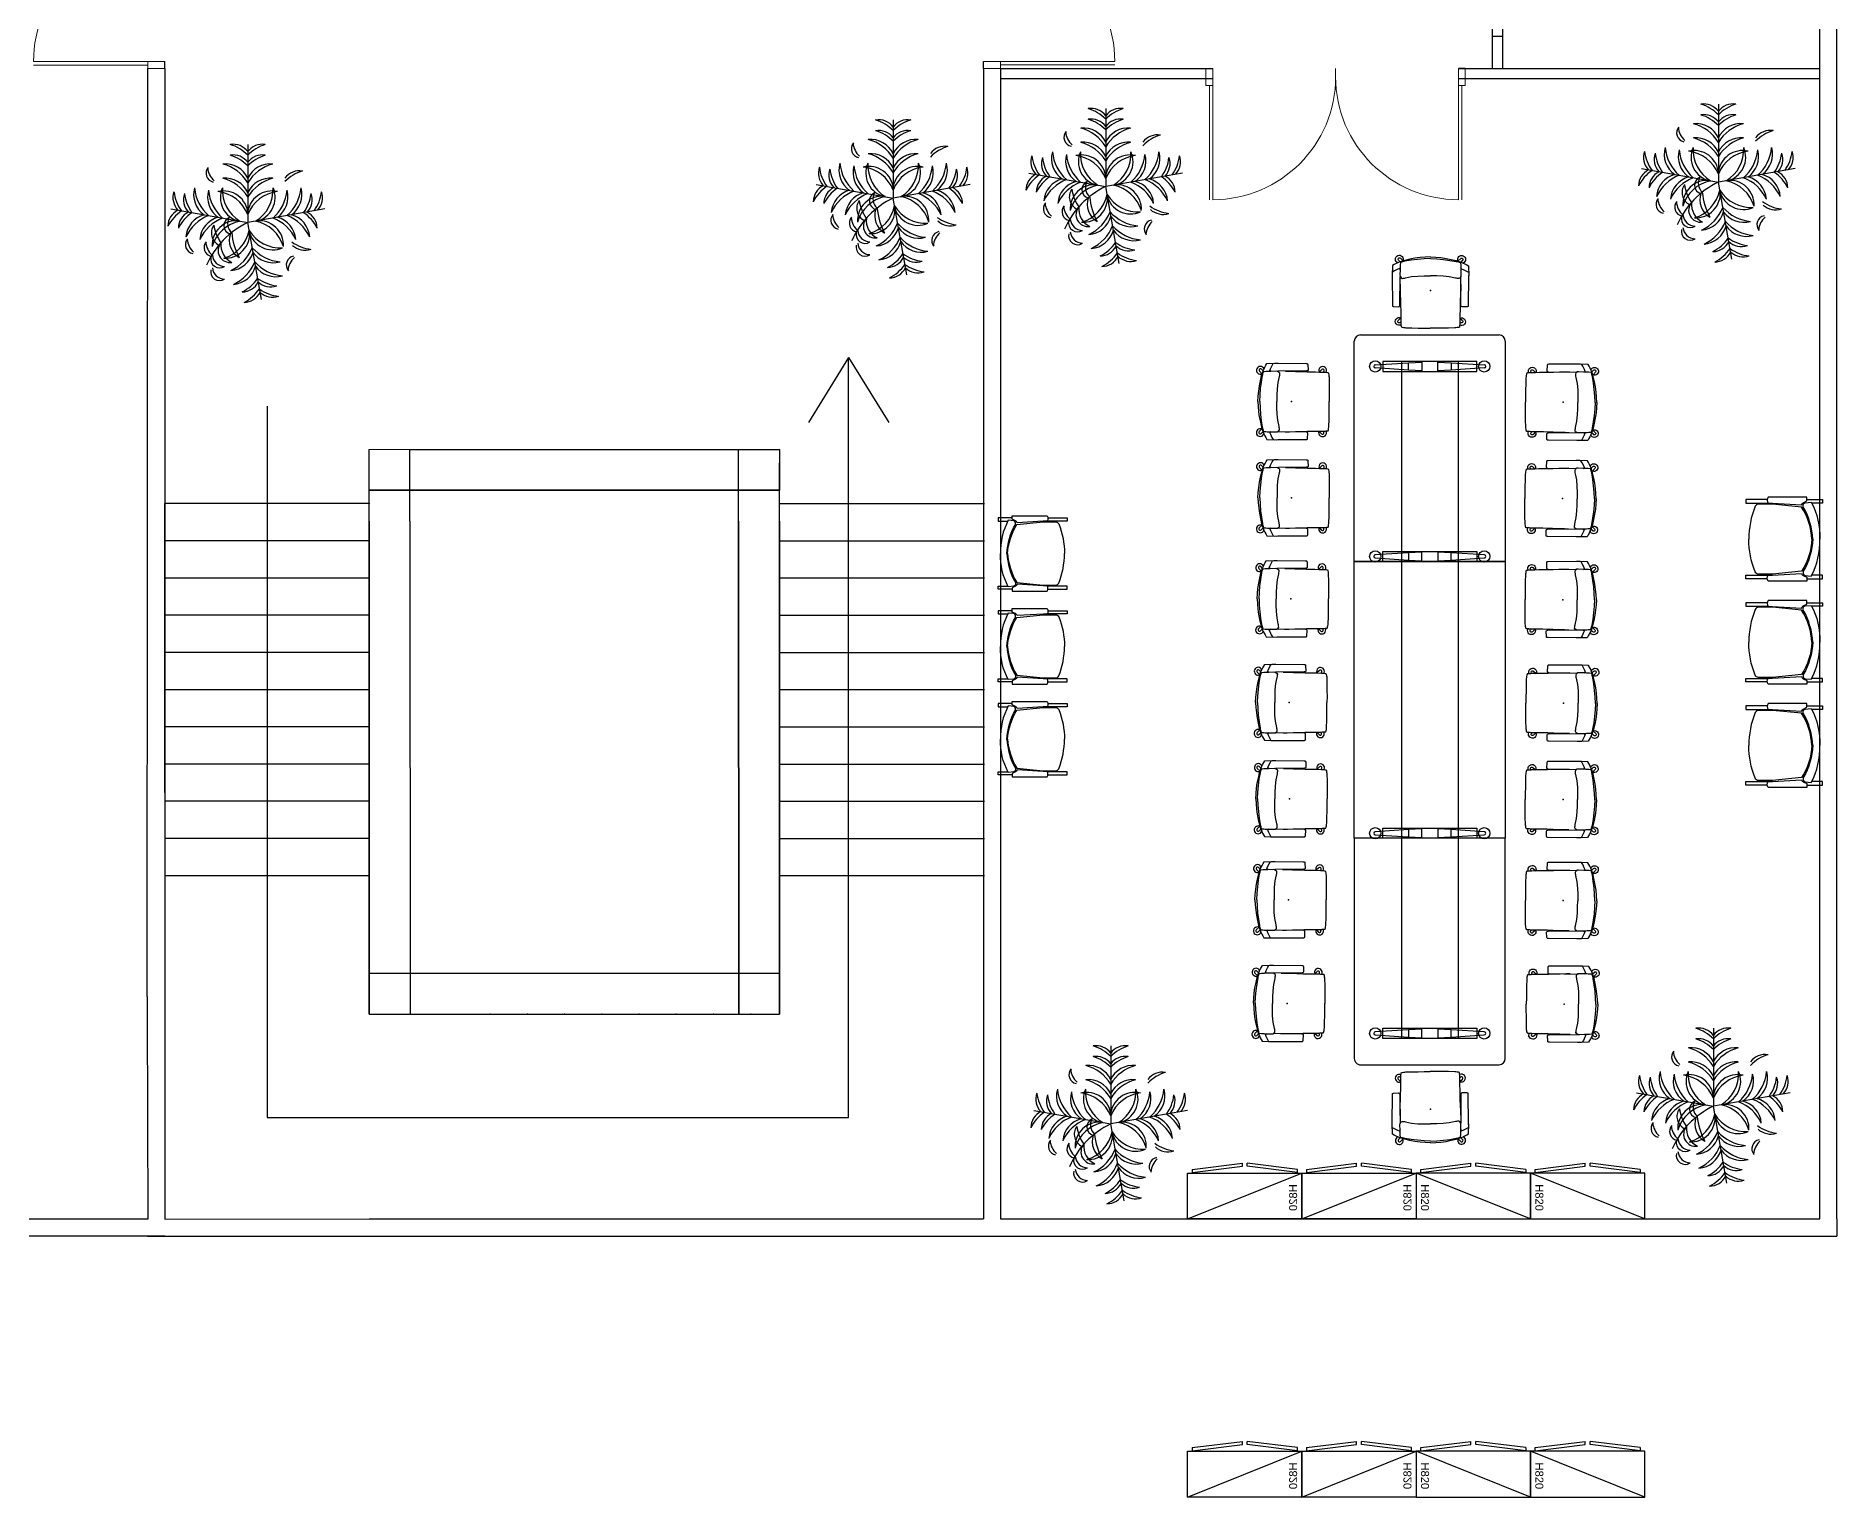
# Model space of a CAD drawing. Header units: inches. Extents: x 35258 to 134537, y 25067 to 83300.
# Drawn here: x 67761 to 68289, y 38541 to 38969 of the extents above; entities that cross this region are included whole.
import ezdxf

# ---------------------------------------------------------------- set-up
doc = ezdxf.new("R2010")
doc.units = ezdxf.units.IN
doc.header["$LTSCALE"] = 5
doc.header["$MEASUREMENT"] = 0
doc.layers.add('A-FURN-P-STOR-TA', color=34, linetype='Continuous')
doc.layers.add('Furniture_1', color=34, linetype='Continuous')
doc.layers.add('G-FIX', color=4, linetype='Continuous', lineweight=9)
doc.styles.get("Standard").update_dxf_attribs({"font": 'arial.ttf'})

# ---------------------------------------------------------------- blocks, each defined once
blk = doc.blocks.new('mw_conf_castors_2D')
for points in [[(-267.156, 0), (-264.557, 41.35), (-260.764, 82.61), (-254.975, 123.65), (-246.849, 164.25), (-237.688, 204.67), (-225.321, 244.21), (-218.451, 258.75), (-211.582, 273.28), (-203.602, 287.39), (-195.621, 301.49), (-115.408, 303.83)], [(-162.745, 241.22), (-172.546, 245.47), (-166.718, 260.45), (-154.248, 286.51), (-145.142, 302.12), (-136.444, 303.83), (-107.813, 303.43), (115.93, 301.55), (123.144, 301.32), (127.302, 300), (129.009, 292.49), (130.753, 252.15), (127.634, 244.81), (118.602, 243.15), (-110.118, 240.47)], [(-226.074, 241.8), (-239.709, 255.27), (-244.61, 258.08), (-250.328, 258.11), (-255.258, 255.26), (-258.06, 250.28), (-258.109, 244.64), (-255.266, 239.71), (-233.592, 217.76)], [(-252.17, 0), (-249.749, 51.52), (-245.449, 102.97), (-239.011, 154.19), (-231.055, 205.12), (-229.279, 213.03), (-227.023, 221.29), (-224.853, 228.1), (-222.936, 235.11), (-221.252, 236.7), (-219.406, 237.56), (-217.586, 238.29), (-203.295, 240.22), (-191.15, 240.71), (-180.913, 240.89), (-163.875, 241.19), (-122.169, 242.48), (-111.993, 241.62), (-98.794, 233.54), (-95.142, 224.99), (-95.755, 215.82), (-96.899, 207.41), (-98.434, 198.71), (-108.82, 149.89), (-114.035, 100.18), (-115.199, 50.14), (-115.062, 0)], [(-48.241, 241.19), (-15.108, 240.38), (31.803, 239.19), (78.389, 237.8), (125.064, 236.32), (157.438, 235.71), (189.763, 235.24), (222.025, 234.92), (254.239, 234.53), (256.115, 234.49), (265.061, 233.92), (268.737, 233.75), (277.557, 232.97), (284.867, 232.24), (289.968, 231.98), (290.539, 231.93), (290.79, 231.53), (290.966, 231.17), (293.763, 223.48), (293.877, 222.82), (295.389, 213.13), (296.749, 203.38), (297.679, 193.89), (299.189, 145.4), (299.409, 96.97), (299.819, 48.54), (299.879, 0)], [(250.2, 234.58), (255.266, 239.71), (258.082, 244.61), (258.106, 250.33), (255.258, 255.26), (250.281, 258.06), (244.637, 258.11), (239.709, 255.27), (219.136, 234.95)], [(-267.156, 0), (-264.557, -41.35), (-260.764, -82.61), (-254.975, -123.65), (-246.849, -164.25), (-237.688, -204.67), (-225.321, -244.21), (-218.451, -258.74), (-211.582, -273.28), (-203.602, -287.38), (-195.621, -301.49), (-115.408, -303.82)], [(-252.17, 0), (-249.749, -51.52), (-245.449, -102.97), (-239.011, -154.19), (-231.055, -205.12), (-229.279, -213.03), (-227.023, -221.28), (-224.853, -228.1), (-222.936, -235.11), (-221.252, -236.7), (-219.406, -237.56), (-217.586, -238.29), (-203.295, -240.22), (-191.15, -240.71), (-180.913, -240.89), (-163.875, -241.19), (-122.169, -242.48), (-111.993, -241.62), (-98.794, -233.54), (-95.142, -224.99), (-95.755, -215.82), (-96.899, -207.41), (-98.434, -198.71), (-108.82, -149.89), (-114.035, -100.18), (-115.199, -50.13), (-115.062, 0)], [(-48.241, -241.19), (-15.108, -240.38), (31.803, -239.19), (78.389, -237.79), (125.064, -236.32), (157.438, -235.71), (189.763, -235.24), (222.025, -234.92), (254.239, -234.53), (256.115, -234.49), (265.061, -233.92), (268.737, -233.75), (277.557, -232.97), (284.867, -232.24), (289.968, -231.98), (290.539, -231.93), (290.79, -231.53), (290.966, -231.17), (293.763, -223.48), (293.877, -222.82), (295.389, -213.13), (296.749, -203.38), (297.679, -193.89), (299.189, -145.39), (299.409, -96.97), (299.819, -48.54), (299.879, 0)], [(-233.592, -217.76), (-255.266, -239.71), (-258.082, -244.61), (-258.106, -250.33), (-255.258, -255.26), (-250.281, -258.06), (-244.637, -258.11), (-239.709, -255.27), (-226.074, -241.8)], [(-162.745, -241.22), (-172.546, -245.47), (-166.718, -260.45), (-154.248, -286.51), (-145.142, -302.12), (-136.444, -303.83), (-107.813, -303.43), (115.93, -301.55), (123.144, -301.32), (127.302, -300), (129.009, -292.49), (130.753, -252.15), (127.634, -244.81), (118.602, -243.15), (-110.118, -240.47)], [(219.136, -234.95), (239.709, -255.27), (244.61, -258.08), (250.328, -258.11), (255.258, -255.26), (258.06, -250.28), (258.109, -244.64), (255.266, -239.71), (250.2, -234.58)]]:
    blk.add_lwpolyline(points)
at = {"linetype": 'Continuous'}
for centre, start, end in [((-247.487, 247.49), 21.0281, 293.8892), ((247.487, 247.49), 332.5823, 203.889), ((-247.487, -247.49), 66.1108, 338.9719), ((247.487, -247.49), 156.111, 27.4177)]:
    blk.add_arc(centre, 31.048, start, end, dxfattribs=at)
blk.add_point((0, 0))
blk = doc.blocks.new('conf_1800x1200---2D')
at = {"linetype": 'Continuous'}
for p, q in [((-1799.999, 50), (-1799.999, 1150)), ((-1749.999, 1200), (0, 1200)), ((0, 1200), (0, 0)), ((-1579.049, 770.2), (-1561.999, 1033.1)), ((-1537.999, 1033.1), (-1520.949, 770.2)), ((-52, 1033.1), (-69.05, 770.2)), ((-10.95, 770.2), (-28, 1033.1)), ((-1509.999, 972.5), (-1589.999, 972.5)), ((-1589.999, 972.5), (-1589.999, 227.5)), ((-1509.999, 227.5), (-1509.999, 972.5)), ((-80, 227.5), (-80, 972.5)), ((-80, 972.5), (0, 972.5)), ((0, 972.5), (0, 227.5)), ((-1589.999, 825), (0, 825)), ((-1584.449, 663.1), (-1579.049, 770.2)), ((-1579.049, 770.2), (-1520.949, 770.2)), ((-1520.949, 770.2), (-1515.549, 663.1)), ((-69.05, 770.2), (-74.45, 663.1)), ((-10.95, 770.2), (-69.05, 770.2)), ((-5.55, 663.1), (-10.95, 770.2)), ((-1515.549, 663.1), (-1584.449, 663.1)), ((-74.45, 663.1), (-5.55, 663.1)), ((-1579.049, 429.8), (-1584.449, 536.9)), ((-1584.449, 536.9), (-1515.549, 536.9)), ((-1561.999, 166.9), (-1579.049, 429.8)), ((-1520.949, 429.8), (-1579.049, 429.8)), ((-1520.949, 429.8), (-1537.999, 166.9)), ((-1515.549, 536.9), (-1520.949, 429.8)), ((-74.45, 536.9), (-69.05, 429.8)), ((-5.55, 536.9), (-74.45, 536.9)), ((-69.05, 429.8), (-52, 166.9)), ((-69.05, 429.8), (-10.95, 429.8)), ((-28, 166.9), (-10.95, 429.8)), ((-10.95, 429.8), (-5.55, 536.9)), ((-1589.999, 375), (0, 375)), ((-1589.999, 227.5), (-1509.999, 227.5)), ((0, 227.5), (-80, 227.5)), ((0, 0), (-1749.999, 0))]:
    blk.add_line(p, q, dxfattribs=at)
for centre in [(-1549.999, 1033.1), (-40, 1033.1), (-1549.999, 166.9), (-40, 166.9)]:
    blk.add_circle(centre, 45, dxfattribs=at)
for centre, radius, start, end in [((-1749.999, 1150), 50, 90, 180), ((-1549.999, 1033.1), 12, 0, 180), ((-40, 1033.1), 12, 359.9999802, 180), ((-1549.999, 166.9), 12, 180, 0), ((-40, 166.9), 12, 180, 359.9999802), ((-1749.999, 50), 50, 180, 270)]:
    blk.add_arc(centre, radius, start, end, dxfattribs=at)
blk = doc.blocks.new('conf_---1800x1200_2D')
at = {"linetype": 'Continuous'}
for p, q in [((0, 1200), (0, 0)), ((1750, 1200), (0, 1200)), ((1800, 50), (1800, 1150)), ((1538, 1033.1), (1520.95, 770.2)), ((1579.05, 770.2), (1562, 1033.1)), ((1510, 227.5), (1510, 972.5)), ((1510, 972.5), (1590, 972.5)), ((1590, 972.5), (1590, 227.5)), ((0, 825), (1590, 825)), ((1520.95, 770.2), (1515.55, 663.1)), ((1579.05, 770.2), (1520.95, 770.2)), ((1584.45, 663.1), (1579.05, 770.2)), ((1515.55, 663.1), (1584.45, 663.1)), ((1515.55, 536.9), (1520.95, 429.8)), ((1584.45, 536.9), (1515.55, 536.9)), ((1520.95, 429.8), (1538, 166.9)), ((1520.95, 429.8), (1579.05, 429.8)), ((1562, 166.9), (1579.05, 429.8)), ((1579.05, 429.8), (1584.45, 536.9)), ((0, 375), (1590, 375)), ((1590, 227.5), (1510, 227.5)), ((0, 0), (1750, 0))]:
    blk.add_line(p, q, dxfattribs=at)
for centre in [(1550, 1033.1), (1550, 166.9)]:
    blk.add_circle(centre, 45, dxfattribs=at)
for centre, radius, start, end in [((1750, 1150), 50, 0, 90), ((1550, 1033.1), 12, 359.99998, 180), ((1550, 166.9), 12, 180, 359.99998), ((1750, 50), 50, 270, 0)]:
    blk.add_arc(centre, radius, start, end, dxfattribs=at)
blk = doc.blocks.new('conf_2200x1200_mid_2D')
at = {"linetype": 'Continuous'}
for p, q in [((0, -1200), (0, 0)), ((0, 0), (2199.996, 0)), ((2199.996, 0), (2199.996, -1200)), ((2119.996, -972.5), (2119.996, -227.5)), ((2119.996, -227.5), (2199.996, -227.5)), ((2147.996, -166.9), (2130.946, -429.8)), ((2189.046, -429.8), (2171.996, -166.9)), ((2199.996, -227.5), (2199.996, -972.5)), ((0, -375), (2199.996, -375)), ((2130.946, -429.8), (2125.546, -536.9)), ((2125.546, -536.9), (2194.446, -536.9)), ((2189.046, -429.8), (2130.946, -429.8)), ((2194.446, -536.9), (2189.046, -429.8)), ((2125.546, -663.1), (2130.946, -770.2)), ((2194.446, -663.1), (2125.546, -663.1)), ((2189.046, -770.2), (2194.446, -663.1)), ((0, -825), (2199.996, -825)), ((2130.946, -770.2), (2147.996, -1033.1)), ((2130.946, -770.2), (2189.046, -770.2)), ((2171.996, -1033.1), (2189.046, -770.2)), ((2199.996, -972.5), (2119.996, -972.5)), ((2199.996, -1200), (0, -1200))]:
    blk.add_line(p, q, dxfattribs=at)
for centre in [(2159.996, -166.9), (2159.996, -1033.1)]:
    blk.add_circle(centre, 45, dxfattribs=at)
for centre, start, end in [((2159.996, -166.9), 359.9999802, 180), ((2159.996, -1033.1), 180, 359.9999802)]:
    blk.add_arc(centre, 12, start, end, dxfattribs=at)
blk = doc.blocks.new('F2')
at = {"color": 0}
for p in [(0, 1.163), (-1.145, 0.202), (1.145, 0.202), (0.202, -1.145)]:
    blk.add_line(p, (0, 0), dxfattribs=at)
for centre, radius, start, end in [((-0.216, 0.897), 0.268, 36.29, 99.6243), ((-0.434, 0.583), 0.604, 44.0763, 73.3794), ((0.216, 0.897), 0.268, 80.3757, 143.71), ((0.434, 0.583), 0.604, 106.6206, 135.9237), ((-0.488, 0.734), 0.134, 139.742, 258.7475), ((-0.307, 0.84), 0.291, 184.618, 228.2106), ((-0.336, 0.501), 0.372, 25.2489, 95.3937), ((-0.532, 0.269), 0.623, 31.3712, 75.0366), ((-0.216, 0.738), 0.268, 36.29, 99.6243), ((-0.434, 0.424), 0.604, 44.0763, 73.3794), ((0.216, 0.738), 0.268, 80.3757, 143.71), ((0.434, 0.424), 0.604, 106.6206, 135.9237), ((0.336, 0.501), 0.372, 84.6063, 154.7511), ((0.532, 0.269), 0.623, 104.9634, 148.6288), ((-0.336, 0.289), 0.372, 25.2489, 95.3937), ((-0.532, 0.057), 0.623, 31.3712, 75.0366), ((0.336, 0.289), 0.372, 84.6063, 154.7511), ((0.532, 0.057), 0.623, 104.9634, 148.6288), ((0.77, 0.503), 0.268, 80.3757, 143.71), ((0.988, 0.189), 0.604, 106.6206, 135.9237), ((-0.846, 0.369), 0.268, 160.3757, 223.71), ((-0.499, 0.529), 0.604, 186.6206, 215.9237), ((-0.69, 0.341), 0.268, 160.3757, 223.71), ((-0.342, 0.501), 0.604, 186.6206, 215.9237), ((-0.435, 0.418), 0.372, 164.6063, 234.7511), ((-0.172, 0.571), 0.623, 184.9634, 228.6288), ((-0.226, 0.381), 0.372, 164.6063, 234.7511), ((0.036, 0.534), 0.623, 184.9634, 228.6288), ((-0.359, 0.109), 0.362, 3.4259, 103.6346), ((-0.509, -0.083), 0.548, 21.6665, 83.1878), ((-0.045, 0.372), 0.362, 156.3654, 256.5741), ((0.171, 0.487), 0.548, 176.8122, 238.3335), ((0.359, 0.109), 0.362, 76.3654, 176.5741), ((0.509, -0.083), 0.548, 96.8122, 158.3335), ((-0.171, 0.487), 0.548, 301.6665, 3.1878), ((0.045, 0.372), 0.362, 283.4259, 23.6346), ((-0.036, 0.534), 0.623, 311.3712, 355.0366), ((0.226, 0.381), 0.372, 305.2489, 15.3937), ((0.172, 0.571), 0.623, 311.3712, 355.0366), ((0.435, 0.418), 0.372, 305.2489, 15.3937), ((0.342, 0.501), 0.604, 324.0763, 353.3794), ((0.69, 0.341), 0.268, 316.29, 19.6243), ((0.499, 0.529), 0.604, 324.0763, 353.3794), ((0.846, 0.369), 0.268, 316.29, 19.6243), ((-0.921, -0.057), 0.268, 116.29, 179.6243), ((-0.649, -0.326), 0.604, 124.0763, 153.3794), ((-0.765, -0.085), 0.268, 116.29, 179.6243), ((-0.493, -0.354), 0.604, 124.0763, 153.3794), ((-0.551, -0.244), 0.372, 105.2489, 175.3937), ((-0.357, -0.477), 0.623, 111.3712, 155.0366), ((-0.343, -0.281), 0.372, 105.2489, 175.3937), ((-0.149, -0.514), 0.623, 111.3712, 155.0366), ((0.54, -1.134), 1.256, 115.4772, 156.6585), ((-0.169, -0.335), 0.362, 83.4259, 183.6346), ((-0.006, -0.516), 0.548, 101.6665, 163.1878), ((-0.224, -0.044), 0.131, 114.2258, 255.1279), ((-0.12, -0.014), 0.181, 150.4398, 228.6694), ((0.006, -0.516), 0.548, 16.8122, 78.3335), ((0.169, -0.335), 0.362, 356.3654, 96.5741), ((0.149, -0.514), 0.623, 24.9634, 68.6288), ((0.343, -0.281), 0.372, 4.6063, 74.7511), ((0.357, -0.477), 0.623, 24.9634, 68.6288), ((0.551, -0.244), 0.372, 4.6063, 74.7511), ((0.493, -0.354), 0.604, 26.6206, 55.9237), ((0.765, -0.085), 0.268, 0.3757, 63.71), ((-0.794, -0.33), 0.134, 139.742, 258.7475), ((-0.613, -0.224), 0.291, 184.618, 228.2106), ((-0.34, -0.153), 0.202, 144.9865, 244.4034), ((0.071, 0.04), 0.581, 187.5759, 215.8942), ((-0.516, -0.006), 0.548, 286.8122, 348.3335), ((-0.335, -0.169), 0.362, 266.3654, 6.5741), ((0.026, -0.262), 0.301, 161.4477, 239.3672), ((0.738, -0.057), 0.982, 185.4007, 208.139), ((0.372, -0.045), 0.362, 193.4259, 293.6346), ((0.487, 0.171), 0.548, 211.6665, 273.1878), ((-0.517, -0.373), 0.134, 139.742, 258.7475), ((-0.336, -0.268), 0.291, 184.618, 228.2106), ((-0.419, -0.542), 0.133, 167.0577, 302.8533), ((-0.342, -0.468), 0.186, 185.1845, 268.654), ((-0.265, -0.417), 0.178, 138.8744, 278.9763), ((-0.11, -0.332), 0.291, 173.7536, 244.097), ((-0.514, -0.149), 0.623, 294.9634, 338.6288), ((-0.281, -0.343), 0.372, 274.6063, 344.7511), ((0.534, 0.036), 0.623, 221.3712, 265.0366), ((0.381, -0.226), 0.372, 215.2489, 285.3937), ((0.707, -0.632), 0.134, 101.2525, 220.258), ((0.888, -0.737), 0.291, 131.7894, 175.382), ((1.01, 0.201), 0.604, 234.0763, 263.3794), ((0.85, -0.146), 0.268, 226.29, 289.6243), ((-0.419, -0.732), 0.133, 167.0577, 302.8533), ((-0.342, -0.657), 0.186, 185.1845, 268.654), ((-0.477, -0.357), 0.623, 294.9634, 338.6288), ((-0.244, -0.551), 0.372, 274.6063, 344.7511), ((0.571, -0.172), 0.623, 221.3712, 265.0366), ((0.418, -0.435), 0.372, 215.2489, 285.3937), ((-0.354, -0.493), 0.604, 296.6206, 325.9237), ((-0.085, -0.765), 0.268, 270.3757, 333.71), ((-0.326, -0.649), 0.604, 296.6206, 325.9237), ((-0.057, -0.921), 0.268, 270.3757, 333.71), ((0.501, -0.342), 0.604, 234.0763, 263.3794), ((0.341, -0.69), 0.268, 226.29, 289.6243), ((0.529, -0.499), 0.604, 234.0763, 263.3794), ((0.369, -0.846), 0.268, 226.29, 289.6243)]:
    blk.add_arc(centre, radius, start, end, dxfattribs=at)
blk = doc.blocks.new('chair033')
at = {"color": 0, "lineweight": -2}
for points in [[(-230, -108), (-230, 17), (-210, 17), (-210, -113)], [(230, -108), (230, 17), (210, 17), (210, -113)], [(-230, -338), (-230, -428), (-210, -428), (-210, -366)], [(230, -338), (230, -428), (210, -428), (210, -366)]]:
    blk.add_lwpolyline(points, dxfattribs=at)
for points in [[(1, -367, -0.129806), (-187, -307), (-204, -137), (-204, -56, -0.30894), (-191, -37, -0.09648), (0, 0, -0.09648)], [(-1, -367, 0.129806), (187, -307), (204, -137), (204, -56, 0.30894), (191, -37, 0.09648), (0, 0, 0.09648)], [(1, -372, -0.119401), (-187, -317, 0.398658), (-212, -327), (-215, -363, 0.13244), (0, -413)], [(-1, -372, 0.119401), (187, -317, -0.398658), (212, -327), (215, -363, -0.13244), (0, -413)]]:
    blk.add_lwpolyline(points, format="xyb", dxfattribs=at)
for points in [[(-244, -337), (-244, -157), (-244, -112, -0.285714), (-209, -112), (-209, -137), (-199, -306, 0.220172), (-212, -317), (-222, -337)], [(244, -337), (244, -157), (244, -112, 0.285714), (209, -112), (209, -137), (199, -306, -0.220172), (212, -317), (222, -337)]]:
    blk.add_lwpolyline(points, format="xyb", close=True, dxfattribs=at)
blk = doc.blocks.new('H820_1000_w')
at = {"linetype": 'Continuous'}
for p, q in [((0, 0), (0, -0.4)), ((1, 0), (0, 0)), ((1, -0.4), (1, 0)), ((0, -0.4), (1, -0.4)), ((0.04, -0.432), (0.04, -0.405)), ((0.04, -0.405), (0.479, -0.459)), ((0.04, -0.432), (0.479, -0.487)), ((0.479, -0.459), (0.479, -0.487)), ((0.96, -0.405), (0.521, -0.459)), ((0.96, -0.432), (0.521, -0.487)), ((0.521, -0.459), (0.521, -0.487)), ((0.96, -0.405), (0.96, -0.432))]:
    blk.add_line(p, q, dxfattribs=at)
blk.add_lwpolyline([(0, 0), (1, -0.4)], dxfattribs=at)
at = {"linetype": 'Continuous', "insert": (0.888, -0.302), "char_height": 0.07, "width": 0.23688, "attachment_point": 1, "rotation": 90}
blk.add_mtext('{\\fArial|b0|i0|c0|p34;H820}', dxfattribs=at)

msp = doc.modelspace()

# ---------------------------------------------------------------- linework, layer by layer
for p, q in [((68289.27, 38622.62), (68289.27, 39222.62)), ((68284.27, 38622.62), (68284.27, 39062.93)), ((68188.2, 38972.32), (68188.2, 38959.84)), ((68188.2, 38969.32), (68191.2, 38969.32)), ((68191.2, 38972.32), (68191.2, 38959.84)), ((67794.09, 38687.74), (67794.24, 38959.81)), ((67796.24, 38959.82), (67796.24, 38959.81)), ((67796.24, 38959.81), (67796.24, 38959.82)), ((67799.23, 38959.81), (67799.23, 38622.54)), ((67799.24, 38959.81), (67799.24, 38961.81)), ((68039.11, 38959.84), (68039.11, 38961.84)), ((68039.11, 38959.84), (68039.11, 38622.63)), ((68042.11, 38959.85), (68042.11, 38959.84)), ((68042.11, 38959.84), (68042.11, 38959.85)), ((68044.11, 38959.84), (68044.11, 38622.62)), ((68044.11, 38959.84), (68106.35, 38959.84)), ((68044.11, 38956.84), (68106.35, 38956.84)), ((68044.11, 38956.84), (68044.11, 38622.62)), ((68104.35, 38959.84), (68106.35, 38959.84)), ((68104.36, 38956.84), (68104.35, 38956.84)), ((68104.35, 38956.84), (68104.36, 38956.84)), ((68142.35, 38956.84), (68142.35, 38956.84)), ((68142.35, 38956.84), (68142.35, 38956.84)), ((68142.35, 38956.84), (68142.35, 38956.84)), ((68142.35, 38956.84), (68142.35, 38956.84)), ((68142.35, 38956.84), (68142.35, 38956.84)), ((68178.35, 38959.84), (68284.27, 38959.84)), ((68180.35, 38959.84), (68178.35, 38959.84)), ((68178.35, 38956.84), (68284.27, 38956.84)), ((68180.34, 38956.84), (68180.35, 38956.84)), ((68180.35, 38956.84), (68180.34, 38956.84)), ((67799.24, 38886.65), (67799.27, 38747.54)), ((67999.61, 38875.09), (67987.82, 38856.07)), ((67999.61, 38652.26), (67999.61, 38875.09)), ((67999.61, 38875.09), (68011.39, 38856.07)), ((67829.17, 38860.79), (67829.17, 38652.26)), ((67859.02, 38848.14), (67979.36, 38848.17)), ((67859.06, 38844.15), (67859.06, 38848.14)), ((67859.06, 38848.14), (67859.09, 38848.11)), ((67859.09, 38687.7), (67859.09, 38848.14)), ((67871.06, 38836.15), (67871.06, 38848.15)), ((67871.06, 38848.15), (67979.36, 38848.15)), ((67967.36, 38836.14), (67967.36, 38848.17)), ((67979.36, 38848.15), (67979.36, 38844.15)), ((67859.06, 38827.12), (67859.06, 38844.15)), ((67859.09, 38682.58), (67859.06, 38844.15)), ((67967.36, 38827.14), (67967.36, 38844.17)), ((67967.4, 38682.61), (67967.36, 38844.17)), ((67979.36, 38836.17), (67979.36, 38844.15)), ((67979.36, 38844.15), (67979.36, 38836.15)), ((67859.03, 38836.14), (67979.36, 38836.17)), ((67979.36, 38836.15), (67859.06, 38836.15)), ((67871.06, 38827.12), (67871.06, 38836.15)), ((67967.36, 38827.11), (67967.36, 38836.15)), ((67979.36, 38836.15), (67967.36, 38836.14)), ((67979.36, 38827.15), (67979.36, 38836.17)), ((67859.09, 38832.25), (67799.09, 38832.25)), ((67799.23, 38747.54), (67799.23, 38832.25)), ((67859.09, 38832.25), (67849.16, 38832.25)), ((67859.09, 38723.16), (67859.09, 38832.25)), ((67979.4, 38687.73), (67979.4, 38832.28)), ((67979.4, 38723.19), (67979.4, 38832.28)), ((67979.4, 38832.28), (67989.33, 38832.28)), ((67979.4, 38832.28), (68039.4, 38832.28)), ((67859.06, 38827.12), (67859.06, 38682.57)), ((67859.06, 38827.12), (67859.09, 38682.58)), ((67871.06, 38827.12), (67871.09, 38682.59)), ((67967.36, 38827.14), (67967.36, 38682.6)), ((67967.36, 38827.14), (67967.4, 38682.61)), ((67967.4, 38682.61), (67967.36, 38827.11)), ((67979.36, 38827.15), (67979.4, 38682.61)), ((67859.09, 38821.34), (67799.09, 38821.34)), ((67859.09, 38821.34), (67849.16, 38821.34)), ((67979.4, 38821.37), (67989.33, 38821.37)), ((67979.4, 38821.37), (68039.4, 38821.37)), ((67859.09, 38810.43), (67799.09, 38810.43)), ((67859.09, 38810.43), (67849.16, 38810.43)), ((67979.4, 38810.46), (67989.33, 38810.46)), ((67979.4, 38810.46), (68039.4, 38810.46)), ((67859.09, 38799.52), (67799.09, 38799.52)), ((67859.09, 38799.52), (67849.16, 38799.52)), ((67979.4, 38799.55), (67989.33, 38799.55)), ((67979.4, 38799.55), (68039.4, 38799.55)), ((67859.09, 38788.61), (67799.09, 38788.61)), ((67859.09, 38788.61), (67849.16, 38788.61)), ((67979.4, 38788.64), (67989.33, 38788.64)), ((67979.4, 38788.64), (68039.4, 38788.64)), ((67859.09, 38777.7), (67799.09, 38777.7)), ((67859.09, 38777.7), (67849.16, 38777.7)), ((67979.4, 38777.73), (67989.33, 38777.73)), ((67979.4, 38777.73), (68039.4, 38777.73)), ((67859.09, 38766.79), (67799.09, 38766.79)), ((67859.09, 38766.79), (67849.16, 38766.79)), ((67979.4, 38766.82), (67989.33, 38766.82)), ((67979.4, 38766.82), (68039.4, 38766.82)), ((67859.09, 38755.89), (67799.09, 38755.89)), ((67859.09, 38755.89), (67848.63, 38755.89)), ((67979.4, 38755.91), (67989.86, 38755.91)), ((67979.4, 38755.91), (68039.4, 38755.91)), ((67859.09, 38682.58), (67859.09, 38747.63)), ((67859.09, 38744.98), (67799.09, 38744.98)), ((67859.09, 38744.98), (67848.19, 38744.98)), ((67979.4, 38745), (67990.3, 38745)), ((67979.4, 38745), (68039.4, 38745)), ((67859.09, 38734.07), (67799.09, 38734.07)), ((67859.09, 38734.07), (67848.81, 38734.07)), ((67979.4, 38734.1), (67989.69, 38734.1)), ((67979.4, 38734.1), (68039.4, 38734.1)), ((67859.09, 38723.16), (67799.09, 38723.16)), ((67859.09, 38723.16), (67848.81, 38723.16)), ((67859.09, 38723.16), (67859.09, 38723.16)), ((67979.4, 38723.19), (67979.4, 38723.19)), ((67979.4, 38723.19), (67989.69, 38723.19)), ((67979.4, 38723.19), (68039.4, 38723.19)), ((67859.06, 38694.58), (67979.39, 38694.61)), ((67794.09, 38687.74), (67794.09, 38682.7)), ((67794.11, 38687.7), (67794.09, 38687.7)), ((67794.09, 38687.7), (67794.09, 38682.7)), ((67859.09, 38682.58), (67859.09, 38687.7)), ((67979.4, 38682.61), (67979.4, 38687.73)), ((67794.09, 38682.7), (67794.11, 38682.72)), ((67794.09, 38682.7), (67794.23, 38622.54)), ((67859.06, 38682.58), (67979.4, 38682.61)), ((67974.28, 38682.61), (67979.4, 38682.61)), ((67979.4, 38682.61), (67979.4, 38682.61)), ((68044.11, 38682.83), (68044.11, 38622.62)), ((68044.11, 38682.83), (68044.11, 38622.62)), ((68044.11, 38672.52), (68044.11, 38622.62)), ((68044.11, 38672.52), (68044.11, 38622.62)), ((68044.11, 38672.52), (68044.11, 38622.62)), ((67829.17, 38652.26), (67999.61, 38652.26)), ((67794.11, 38622.54), (67555.95, 38622.54)), ((67794.23, 38622.54), (67555.95, 38622.54)), ((67794.23, 38622.54), (67602.46, 38622.54)), ((67799.23, 38622.54), (68039.11, 38622.63)), ((67859.11, 38622.58), (68039.11, 38622.63)), ((68039.11, 38622.62), (68039.11, 38622.63)), ((68039.11, 38622.63), (68039.11, 38622.63)), ((68039.11, 38622.62), (68039.11, 38622.63)), ((68039.11, 38622.63), (68039.11, 38622.63)), ((68039.11, 38622.62), (68039.11, 38622.62)), ((68039.11, 38622.62), (68039.11, 38622.62)), ((68044.11, 38622.62), (68235.76, 38622.62)), ((68044.11, 38622.62), (68284.27, 38622.62)), ((68289.27, 38622.62), (68289.27, 38617.52)), ((67799.23, 38617.54), (67553.95, 38617.54)), ((67794.23, 38617.54), (67794.11, 38617.54)), ((67794.11, 38617.54), (67799.23, 38617.54)), ((67799.23, 38617.54), (68043.99, 38617.54)), ((67799.23, 38617.54), (68043.99, 38617.54)), ((68043.99, 38617.52), (68289.27, 38617.52))]:
    msp.add_line(p, q)
for p in [(67859.09, 38832.25), (67979.4, 38832.28), (67859.09, 38821.34), (67979.4, 38821.37), (67859.09, 38810.43), (67979.4, 38810.46), (67859.09, 38799.52), (67979.4, 38799.55), (67859.09, 38788.61), (67979.4, 38788.64), (67859.09, 38777.7), (67979.4, 38777.73), (67859.09, 38766.79), (67979.4, 38766.82), (67859.09, 38755.89), (67979.4, 38755.91), (67859.09, 38744.98), (67979.4, 38745), (67859.09, 38734.07), (67979.4, 38734.1), (67894.55, 38682.59), (67905.46, 38682.59), (67916.37, 38682.6), (67927.28, 38682.6), (67938.19, 38682.6), (67949.09, 38682.6), (67960, 38682.61), (67970.91, 38682.61)]:
    msp.add_point(p)
at = {"layer": 'G-FIX'}
for p, q in [((67799.24, 38961.81), (67760.74, 38961.81)), ((67794.24, 38960.81), (67760.74, 38960.81)), ((67794.24, 38961.81), (67799.24, 38961.81)), ((68039.11, 38961.84), (68077.61, 38961.84)), ((68044.11, 38961.84), (68039.11, 38961.84)), ((68044.11, 38960.84), (68077.61, 38960.84)), ((68106.35, 38959.84), (68106.35, 38921.34)), ((68106.35, 38954.84), (68106.35, 38959.84)), ((68142.35, 38959.84), (68142.35, 38956.84)), ((68142.35, 38959.84), (68142.35, 38956.84)), ((68178.35, 38959.84), (68178.35, 38921.34)), ((68178.35, 38954.84), (68178.35, 38959.84)), ((68105.35, 38954.84), (68105.35, 38921.34)), ((68179.35, 38954.84), (68179.35, 38921.34))]:
    msp.add_line(p, q, dxfattribs=at)
for points in [[(67799.24, 38959.81), (67799.24, 38961.81), (67794.24, 38961.81), (67794.24, 38959.81)], [(68039.11, 38959.84), (68039.11, 38961.84), (68044.11, 38961.84), (68044.11, 38959.84)], [(68104.35, 38959.84), (68106.35, 38959.84), (68106.35, 38954.84), (68104.35, 38954.84)], [(68180.35, 38959.84), (68178.35, 38959.84), (68178.35, 38954.84), (68180.35, 38954.84)]]:
    msp.add_lwpolyline(points, close=True, dxfattribs=at)
for points in [[(68142.35, 38956.84), (68142.35, 38959.84)], [(68142.35, 38959.84), (68142.35, 38956.84)], [(68142.35, 38956.84), (68142.35, 38959.84)], [(68142.35, 38959.84), (68142.35, 38956.84)]]:
    msp.add_lwpolyline(points, dxfattribs=at)
for centre, start, end in [((67796.74, 38961.81), 90, 180), ((68041.61, 38961.84), 0, 90), ((68106.35, 38957.34), 270, 0), ((68178.35, 38957.34), 180, 270)]:
    msp.add_arc(centre, 36, start, end, dxfattribs=at)

# ---------------------------------------------------------------- block references
at = {"xscale": 19.68503937007874, "yscale": 19.68503937007874, "zscale": 19.68503937007874}
for p in [(68074.96, 38925.18), (68254.52, 38926.47), (68012.67, 38921.83), (67823.53, 38914.64), (68253.04, 38655.59), (68076.42, 38650.4)]:
    msp.add_blockref('F2', p, dxfattribs=at)
at = {"layer": 'A-FURN-P-STOR-TA'}
for p, xscale, yscale, zscale, rotation in [((68263.43, 38821.83), -0.05039628530725922, 0.05039628530725922, 0.05039628530725922, 90), ((68062.87, 38817.62), -0.0453566567765333, 0.0453566567765333, 0.0453566567765333, 270), ((68263.43, 38791.59), -0.05039628530725922, 0.05039628530725922, 0.05039628530725922, 90), ((68062.87, 38790.4), -0.0453566567765333, 0.0453566567765333, 0.0453566567765333, 270), ((68062.87, 38763.19), -0.0453566567765333, 0.0453566567765333, 0.0453566567765333, 270), ((68263.43, 38761.35), -0.05039628530725922, 0.05039628530725922, 0.05039628530725922, 90)]:
    msp.add_blockref('chair033', p, dxfattribs=dict(at, xscale=xscale, yscale=yscale, zscale=zscale, rotation=rotation))
at = {"layer": 'Furniture_1', "color": 18, "linetype": 'Continuous', "true_color": 0x000000}
for name, p, xscale, yscale, zscale, rotation in [('mw_conf_castors_2D', (68170.12, 38894.75), -0.03688796258727385, 0.03688796258727385, 0.03688796258727385, 89.8194329751332), ('conf_1800x1200---2D', (68147.81, 38815.3), 0.03688796258727385, 0.03688796258727385, 0.03688796258727385, 270), ('mw_conf_castors_2D', (68129.4, 38862.18), 0.03688796258727385, 0.03688796258727385, 0.03688796258727385, 359.8369624611516), ('mw_conf_castors_2D', (68209.06, 38861.94), -0.03688796258727385, 0.03688796258727385, 0.03688796258727385, 359.8194329798316), ('mw_conf_castors_2D', (68129.42, 38833.94), 0.03688796258727385, 0.03688796258727385, 0.03688796258727385, 359.8369624611516), ('mw_conf_castors_2D', (68208.86, 38833.7), -0.03688796258727385, 0.03688796258727385, 0.03688796258727385, 359.8194329798316), ('mw_conf_castors_2D', (68129.19, 38804.33), 0.03688796258727385, 0.03688796258727385, 0.03688796258727385, 359.8369624611516), ('conf_2200x1200_mid_2D', (68192.07, 38815.3), 0.03688796258727385, 0.03688796258727385, 0.03688796258727385, 270), ('mw_conf_castors_2D', (68208.91, 38804.09), -0.03688796258727385, 0.03688796258727385, 0.03688796258727385, 359.8194329798316), ('mw_conf_castors_2D', (68128.75, 38773.96), 0.03688796258727385, 0.03688796258727385, 0.03688796258727385, 359.8369624611516), ('mw_conf_castors_2D', (68209.17, 38773.72), -0.03688796258727385, 0.03688796258727385, 0.03688796258727385, 359.8194329798316), ('mw_conf_castors_2D', (68128.78, 38745.72), 0.03688796258727385, 0.03688796258727385, 0.03688796258727385, 359.8369624611516), ('mw_conf_castors_2D', (68208.98, 38745.48), -0.03688796258727385, 0.03688796258727385, 0.03688796258727385, 359.819432979844), ('conf_---1800x1200_2D', (68147.81, 38734.14), 0.03688796258727385, 0.03688796258727385, 0.03688796258727385, 270), ('mw_conf_castors_2D', (68128.54, 38716.11), 0.03688796258727385, 0.03688796258727385, 0.03688796258727385, 359.8369624611516), ('mw_conf_castors_2D', (68209.03, 38715.87), -0.03688796258727385, 0.03688796258727385, 0.03688796258727385, 359.819432979844), ('mw_conf_castors_2D', (68128.1, 38685.74), 0.03688796258727385, 0.03688796258727385, 0.03688796258727385, 359.8369624611516), ('mw_conf_castors_2D', (68209.29, 38685.5), -0.03688796258727385, 0.03688796258727385, 0.03688796258727385, 359.819432979844), ('mw_conf_castors_2D', (68170.12, 38654.69), 0.03688796258727385, 0.03688796258727385, 0.03688796258727385, 90.1805670248668), ('H820_1000_w', (68098.96, 38622.62), -33.50000000000141, 33.50000000000141, 33.50000000000141, 180), ('H820_1000_w', (68132.46, 38622.62), -33.50000000000141, 33.50000000000141, 33.50000000000141, 180), ('H820_1000_w', (68199.46, 38622.62), 33.50000000000141, 33.50000000000141, 33.50000000000141, 180), ('H820_1000_w', (68232.96, 38622.62), 33.50000000000141, 33.50000000000141, 33.50000000000141, 180), ('H820_1000_w', (68098.96, 38541.05), -33.50000000000141, 33.50000000000141, 33.50000000000141, 180), ('H820_1000_w', (68132.46, 38541.05), -33.50000000000141, 33.50000000000141, 33.50000000000141, 180), ('H820_1000_w', (68199.46, 38541.05), 33.50000000000141, 33.50000000000141, 33.50000000000141, 180), ('H820_1000_w', (68232.96, 38541.05), 33.50000000000141, 33.50000000000141, 33.50000000000141, 180)]:
    msp.add_blockref(name, p, dxfattribs=dict(at, xscale=xscale, yscale=yscale, zscale=zscale, rotation=rotation))

doc.saveas('drawing.dxf')
